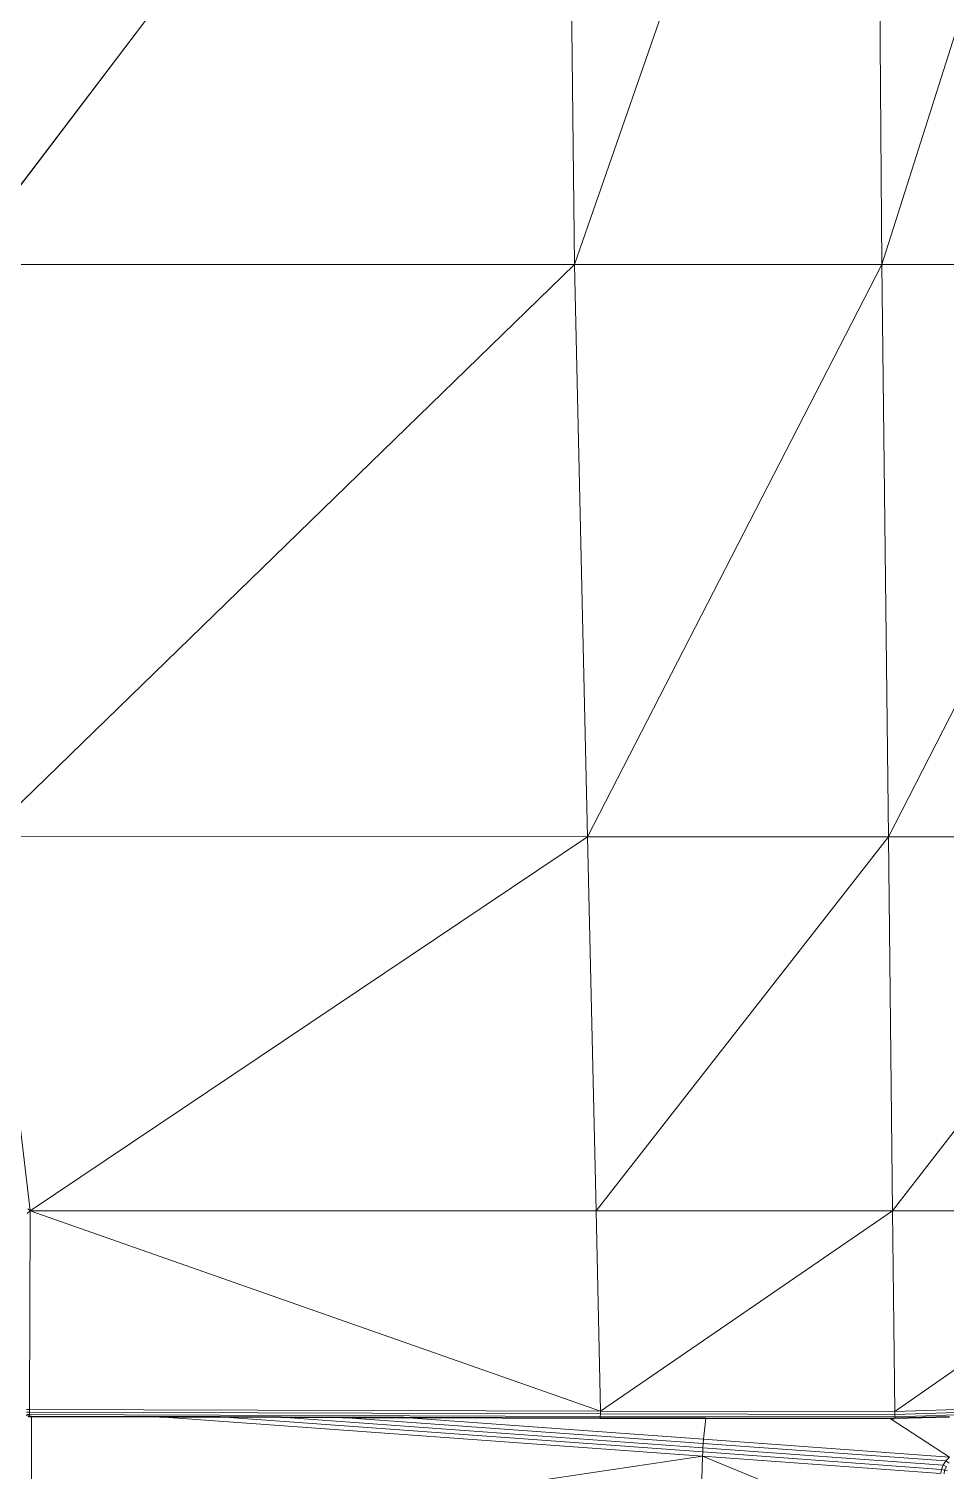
# Model space of a CAD drawing. Header units: inches. Extents: x 1 to 101, y 1 to 36.
# Drawn here: x 91.28 to 96.66, y 9.87 to 18.33 of the extents above; entities that cross this region are included whole.
import ezdxf

# ---------------------------------------------------------------- set-up
doc = ezdxf.new("R2010")
doc.units = ezdxf.units.IN
doc.header["$MEASUREMENT"] = 0
doc.layers.add('Default', color=7, linetype='Continuous')

msp = doc.modelspace()

# ---------------------------------------------------------------- linework, layer by layer
at = {"layer": 'Default', "color": 9, "lineweight": 0, "true_color": 0xcacaca, "transparency": 33554687}
for p, q in [((98.0098, 22.405), (96.2796, 16.9472)), ((96.2796, 16.9472), (98.0098, 22.405)), ((96.2796, 16.9472), (96.2376, 22.0144)), ((98.0373, 16.9472), (96.2796, 16.9472)), ((96.2796, 16.9472), (98.0373, 16.9472)), ((96.3174, 13.5904), (96.2796, 16.9472)), ((98.0373, 16.9472), (96.3174, 13.5904)), ((96.3174, 13.5904), (98.0373, 16.9472)), ((94.5531, 13.5911), (96.3174, 13.5904)), ((94.6026, 11.3985), (94.5531, 13.5911)), ((96.3174, 13.5904), (94.6026, 11.3985)), ((96.3422, 11.3985), (96.3174, 13.5904)), ((96.3174, 13.5904), (98.0373, 13.5898)), ((98.0373, 13.5898), (96.3174, 13.5904)), ((98.0373, 13.5898), (96.3422, 11.3985)), ((91.28, 10.2329), (91.2834, 11.3985)), ((91.2834, 11.3985), (94.6279, 10.2228)), ((94.6279, 10.2228), (91.28, 10.2329)), ((95.2282, 9.9839), (92.3987, 10.1889)), ((92.3987, 10.1889), (92.7565, 10.1878)), ((92.7565, 10.1878), (95.2296, 10.0086)), ((95.2272, 9.9592), (95.2282, 9.9839)), ((95.2282, 9.9839), (95.2296, 10.0086)), ((95.2296, 10.0086), (95.2282, 9.9839)), ((96.6287, 9.8814), (95.2282, 9.9839)), ((95.2282, 9.9839), (96.6287, 9.8814)), ((95.2296, 10.0086), (96.6386, 9.9065)), ((91.2924, 9.3739), (95.2272, 9.9592)), ((95.2087, 9.3819), (95.2272, 9.9592)), ((95.2272, 9.9592), (95.2087, 9.3819)), ((95.2272, 9.9592), (96.6255, 9.3848)), ((96.6255, 9.8577), (95.2272, 9.9592)), ((96.6386, 9.9065), (96.6287, 9.8814)), ((96.6287, 9.8814), (96.6255, 9.8577))]:
    msp.add_line(p, q, dxfattribs=at).dxf.unprotected_set("ltscale", 0)
at = {"layer": 'Default', "color": 9, "lineweight": 0, "true_color": 0xcbcbcb, "transparency": 33554687}
for p, q in [((94.4773, 16.9472), (96.2376, 22.0144)), ((96.2376, 22.0144), (94.4773, 16.9472)), ((96.2376, 22.0144), (96.2796, 16.9472)), ((90.8728, 16.9472), (94.4218, 21.6142)), ((94.4218, 21.6142), (90.8728, 16.9472)), ((94.4218, 21.6142), (94.4773, 16.9472)), ((94.4773, 16.9472), (94.4218, 21.6142)), ((90.8728, 16.9472), (94.4773, 16.9472)), ((94.4773, 16.9472), (90.8728, 16.9472)), ((91.0243, 13.5924), (94.4773, 16.9472)), ((94.4773, 16.9472), (91.0243, 13.5924)), ((96.2796, 16.9472), (94.4773, 16.9472)), ((94.4773, 16.9472), (96.2796, 16.9472)), ((94.5531, 13.5911), (94.4773, 16.9472)), ((94.4773, 16.9472), (94.5531, 13.5911)), ((96.2796, 16.9472), (94.5531, 13.5911)), ((94.5531, 13.5911), (96.2796, 16.9472)), ((96.2796, 16.9472), (96.3174, 13.5904)), ((94.5531, 13.5911), (91.0243, 13.5924)), ((91.0243, 13.5924), (94.5531, 13.5911)), ((91.2834, 11.3985), (91.0243, 13.5924)), ((91.0243, 13.5924), (91.2834, 11.3985)), ((94.5531, 13.5911), (91.2834, 11.3985)), ((91.2834, 11.3985), (94.5531, 13.5911)), ((96.3174, 13.5904), (94.5531, 13.5911)), ((94.5531, 13.5911), (94.6026, 11.3985)), ((94.6026, 11.3985), (96.3174, 13.5904)), ((96.3174, 13.5904), (96.3422, 11.3985)), ((96.3422, 11.3985), (98.0373, 13.5898)), ((91.2834, 11.3985), (91.271, 11.4097)), ((94.6026, 11.3985), (91.2834, 11.3985)), ((91.2834, 11.3985), (94.6026, 11.3985)), ((94.6279, 10.2228), (91.2834, 11.3985)), ((94.6026, 11.3985), (94.6279, 10.2228)), ((94.6279, 10.2228), (94.6026, 11.3985)), ((94.6026, 11.3985), (96.3422, 11.3985)), ((96.3422, 11.3985), (94.6026, 11.3985)), ((96.3422, 11.3985), (94.6279, 10.2228)), ((94.6279, 10.2228), (96.3422, 11.3985)), ((98.037, 11.3985), (96.3422, 11.3985)), ((96.3422, 11.3985), (98.037, 11.3985)), ((96.3548, 10.2203), (96.3422, 11.3985)), ((96.3422, 11.3985), (96.3548, 10.2203)), ((98.037, 11.3985), (96.3548, 10.2203)), ((96.3548, 10.2203), (98.037, 11.3985)), ((96.3541, 10.1898), (98.0356, 10.2451)), ((98.037, 10.2758), (96.3548, 10.2203)), ((95.2296, 10.0086), (92.7565, 10.1878)), ((92.7565, 10.1878), (93.1152, 10.1866)), ((93.1152, 10.1866), (95.2315, 10.0333)), ((95.2315, 10.0333), (93.1152, 10.1866)), ((93.1152, 10.1866), (93.4746, 10.1855)), ((93.4746, 10.1855), (95.2338, 10.0581)), ((95.2338, 10.0581), (93.4746, 10.1855)), ((93.4746, 10.1855), (94.6263, 10.1819)), ((94.6263, 10.1819), (95.2465, 10.181)), ((96.3548, 10.2203), (94.6279, 10.2228)), ((95.2465, 10.181), (95.2338, 10.0581)), ((95.2338, 10.0581), (95.2465, 10.181)), ((95.2465, 10.181), (96.3282, 10.1794)), ((96.3282, 10.1794), (96.6754, 9.9537)), ((96.6754, 9.9537), (96.3282, 10.1794)), ((96.3282, 10.1794), (96.3515, 10.1794)), ((96.3515, 10.1794), (96.3529, 10.1811)), ((96.6753, 10.19), (96.3529, 10.1811)), ((96.3529, 10.1811), (96.6753, 10.19)), ((96.3529, 10.1811), (96.3541, 10.1898)), ((95.2315, 10.0333), (95.2296, 10.0086)), ((95.2296, 10.0086), (95.2315, 10.0333)), ((96.6386, 9.9065), (95.2296, 10.0086)), ((95.2338, 10.0581), (95.2315, 10.0333)), ((95.2315, 10.0333), (95.2338, 10.0581)), ((96.6546, 9.9311), (95.2315, 10.0333)), ((95.2315, 10.0333), (96.6546, 9.9311)), ((95.2338, 10.0581), (96.6754, 9.9537)), ((96.6754, 9.9537), (95.2338, 10.0581)), ((95.2272, 9.9592), (96.6255, 9.8577)), ((96.6255, 9.3848), (95.2272, 9.9592)), ((96.6546, 9.9311), (96.6386, 9.9065)), ((96.6754, 9.9537), (96.6546, 9.9311))]:
    msp.add_line(p, q, dxfattribs=at).dxf.unprotected_set("ltscale", 0)
at = {"layer": 'Default', "color": 7, "lineweight": 15, "ltscale": 5.289577, "transparency": 33554687}
for p, q in [((96.2376, 22.0144), (96.2796, 16.9472)), ((94.4218, 21.6142), (94.4773, 16.9472)), ((94.4773, 16.9472), (90.8728, 16.9472)), ((94.4773, 16.9472), (94.5531, 13.5911)), ((96.2796, 16.9472), (94.4773, 16.9472)), ((96.2796, 16.9472), (98.0373, 16.9472)), ((96.3174, 13.5904), (96.2796, 16.9472)), ((91.2834, 11.3985), (91.0243, 13.5924)), ((91.0243, 13.5924), (94.5531, 13.5911)), ((94.5531, 13.5911), (94.6026, 11.3985)), ((94.5531, 13.5911), (96.3174, 13.5904)), ((96.3174, 13.5904), (96.3422, 11.3985)), ((98.0373, 13.5898), (96.3174, 13.5904)), ((91.2665, 11.3821), (91.2834, 11.3985)), ((91.271, 11.4097), (91.2834, 11.3985)), ((91.28, 10.2329), (91.2834, 11.3985)), ((94.6026, 11.3985), (91.2834, 11.3985)), ((96.3422, 11.3985), (94.6026, 11.3985)), ((94.6026, 11.3985), (94.6279, 10.2228)), ((96.3422, 11.3985), (96.3548, 10.2203)), ((98.037, 11.3985), (96.3422, 11.3985)), ((98.0356, 10.2451), (96.3541, 10.1898)), ((98.037, 10.2758), (96.3548, 10.2203)), ((98.0366, 10.2589), (96.3548, 10.2041)), ((91.279, 10.1943), (91.2613, 10.1977)), ((91.28, 10.2329), (91.2628, 10.2333)), ((91.263, 10.2169), (91.2798, 10.2161)), ((91.2642, 10.204), (91.2795, 10.2025)), ((91.2784, 10.1925), (91.279, 10.1943)), ((91.2795, 10.2025), (91.279, 10.1943)), ((91.279, 10.1943), (94.6272, 10.1836)), ((91.2798, 10.2161), (91.2795, 10.2025)), ((91.2795, 10.2025), (94.6278, 10.1923)), ((91.28, 10.2329), (91.2798, 10.2161)), ((91.2798, 10.2161), (94.6281, 10.2066)), ((94.6279, 10.2228), (91.28, 10.2329)), ((91.2924, 9.3739), (91.2924, 10.1924)), ((92.0418, 10.19), (95.2272, 9.9592)), ((95.2282, 9.9839), (92.3987, 10.1889)), ((95.2296, 10.0086), (92.7565, 10.1878)), ((95.2315, 10.0333), (93.1152, 10.1866)), ((93.4746, 10.1855), (95.2338, 10.0581)), ((94.6272, 10.1836), (94.6263, 10.1819)), ((94.6278, 10.1923), (94.6272, 10.1836)), ((94.6272, 10.1836), (95.2465, 10.181)), ((94.6281, 10.2066), (94.6278, 10.1923)), ((94.6278, 10.1923), (96.3541, 10.1898)), ((96.3548, 10.2203), (94.6279, 10.2228)), ((94.6279, 10.2228), (94.6281, 10.2066)), ((94.6281, 10.2066), (96.3548, 10.2041)), ((95.2338, 10.0581), (95.2465, 10.181)), ((96.3541, 10.1898), (96.3529, 10.1811)), ((96.3548, 10.2041), (96.3541, 10.1898)), ((96.3548, 10.2041), (96.3548, 10.2203)), ((95.2282, 9.9839), (95.2272, 9.9592)), ((95.2296, 10.0086), (95.2282, 9.9839)), ((96.6287, 9.8814), (95.2282, 9.9839)), ((95.2315, 10.0333), (95.2296, 10.0086)), ((96.6386, 9.9065), (95.2296, 10.0086)), ((95.2338, 10.0581), (95.2315, 10.0333)), ((96.6546, 9.9311), (95.2315, 10.0333)), ((96.6754, 9.9537), (95.2338, 10.0581)), ((95.2087, 9.3819), (95.2272, 9.9592)), ((95.2272, 9.9592), (96.6255, 9.8577)), ((96.6287, 9.8814), (96.6386, 9.9065)), ((96.6386, 9.9065), (96.6546, 9.9311)), ((96.6386, 9.9065), (96.6576, 9.8988)), ((96.6473, 9.8772), (96.6576, 9.8988)), ((96.6754, 9.9537), (96.6546, 9.9311)), ((96.6546, 9.9311), (96.674, 9.9186)), ((96.6287, 9.8814), (96.6255, 9.8577)), ((96.6473, 9.8772), (96.6287, 9.8814)), ((96.6438, 9.8563), (96.6473, 9.8772)), ((96.6645, 9.8735), (96.6473, 9.8772))]:
    msp.add_line(p, q, dxfattribs=at)
at = {"layer": 'Default', "color": 9, "lineweight": 0, "true_color": 0xc9c9c9, "transparency": 33554687}
for p, q in [((91.2665, 11.3821), (91.2834, 11.3985)), ((91.2834, 11.3985), (91.28, 10.2329)), ((91.28, 10.2329), (91.2628, 10.2333)), ((91.2924, 9.3739), (91.2924, 10.1924)), ((91.2924, 10.1924), (92.0418, 10.19)), ((95.2272, 9.9592), (92.0418, 10.19)), ((92.0418, 10.19), (92.3987, 10.1889)), ((92.0418, 10.19), (95.2272, 9.9592)), ((92.3987, 10.1889), (95.2282, 9.9839)), ((95.2282, 9.9839), (95.2272, 9.9592)), ((95.2272, 9.9592), (91.2924, 9.3739))]:
    msp.add_line(p, q, dxfattribs=at).dxf.unprotected_set("ltscale", 0)
at = {"layer": 'Default', "color": 9, "lineweight": 0, "true_color": 0xc7c7c7, "transparency": 33554687}
for p, q in [((98.0356, 10.2451), (96.3541, 10.1898)), ((96.3548, 10.2041), (98.0366, 10.2589)), ((94.6278, 10.1923), (94.6281, 10.2066)), ((96.3541, 10.1898), (94.6278, 10.1923)), ((94.6281, 10.2066), (96.3548, 10.2041)), ((96.3541, 10.1898), (96.3548, 10.2041)), ((96.3548, 10.2041), (96.3541, 10.1898))]:
    msp.add_line(p, q, dxfattribs=at).dxf.unprotected_set("ltscale", 0)
at = {"layer": 'Default', "color": 251, "lineweight": 0, "true_color": 0x6c6c6c, "transparency": 33554687}
for p, q in [((96.3548, 10.2203), (98.037, 10.2758)), ((98.0366, 10.2589), (96.3548, 10.2041)), ((94.6279, 10.2228), (96.3548, 10.2203)), ((94.6281, 10.2066), (94.6279, 10.2228)), ((96.3548, 10.2041), (94.6281, 10.2066)), ((96.3548, 10.2203), (96.3548, 10.2041)), ((96.3548, 10.2041), (96.3548, 10.2203))]:
    msp.add_line(p, q, dxfattribs=at).dxf.unprotected_set("ltscale", 0)
at = {"layer": 'Default', "color": 9, "lineweight": 0, "true_color": 0xc6c6c6, "transparency": 33554687}
for p, q in [((91.2732, 10.1936), (91.2784, 10.1925)), ((91.2784, 10.1925), (91.2924, 10.1924)), ((91.2795, 10.2025), (91.2798, 10.2161)), ((94.6278, 10.1923), (91.2795, 10.2025)), ((91.2798, 10.2161), (94.6281, 10.2066)), ((91.2924, 10.1924), (91.2924, 9.3739)), ((94.6281, 10.2066), (94.6278, 10.1923))]:
    msp.add_line(p, q, dxfattribs=at).dxf.unprotected_set("ltscale", 0)
at = {"layer": 'Default', "color": 7, "lineweight": 35, "ltscale": 5.289577, "transparency": 33554687}
for p, q in [((91.2784, 10.1925), (91.2732, 10.1936)), ((91.2784, 10.1925), (91.2924, 10.1924)), ((91.2924, 10.1924), (92.0418, 10.19)), ((92.0418, 10.19), (92.3987, 10.1889)), ((92.3987, 10.1889), (92.7565, 10.1878)), ((92.7565, 10.1878), (93.1152, 10.1866)), ((93.1152, 10.1866), (93.4746, 10.1855)), ((93.4746, 10.1855), (94.6263, 10.1819)), ((94.6263, 10.1819), (95.2465, 10.181)), ((95.2465, 10.181), (96.3282, 10.1794)), ((96.3282, 10.1794), (96.3515, 10.1794)), ((96.3529, 10.1811), (96.3515, 10.1794)), ((96.6753, 10.19), (96.3529, 10.1811))]:
    msp.add_line(p, q, dxfattribs=at)
at = {"layer": 'Default', "color": 253, "lineweight": 0, "true_color": 0xaeaeae, "transparency": 33554687}
for p, q in [((91.279, 10.1943), (91.2795, 10.2025)), ((94.6272, 10.1836), (91.279, 10.1943)), ((91.2795, 10.2025), (94.6278, 10.1923)), ((94.6278, 10.1923), (94.6272, 10.1836)), ((94.6272, 10.1836), (94.6278, 10.1923)), ((95.2465, 10.181), (94.6272, 10.1836)), ((94.6278, 10.1923), (96.3541, 10.1898)), ((96.3282, 10.1794), (95.2465, 10.181)), ((96.3515, 10.1794), (96.3282, 10.1794)), ((96.3529, 10.1811), (96.3515, 10.1794)), ((96.3541, 10.1898), (96.3529, 10.1811))]:
    msp.add_line(p, q, dxfattribs=at).dxf.unprotected_set("ltscale", 0)
at = {"layer": 'Default', "color": 251, "lineweight": 0, "true_color": 0x646464, "transparency": 33554687}
for p, q in [((91.2798, 10.2161), (91.28, 10.2329)), ((94.6281, 10.2066), (91.2798, 10.2161)), ((91.28, 10.2329), (94.6279, 10.2228)), ((94.6279, 10.2228), (94.6281, 10.2066))]:
    msp.add_line(p, q, dxfattribs=at).dxf.unprotected_set("ltscale", 0)

doc.saveas('drawing.dxf')
